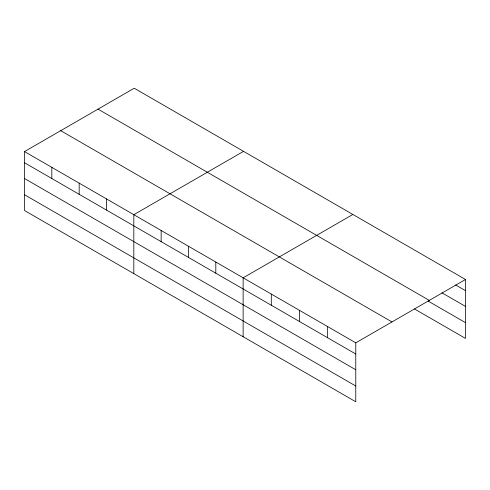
<?xml version="1.0" encoding="UTF-8"?>
<svg xmlns="http://www.w3.org/2000/svg" width="490" height="490" viewBox="0 0 490 490"><rect width="100%" height="100%" fill="white"/><g stroke="black" fill="none" stroke-linecap="round" stroke-linejoin="round"><path stroke-width="0.73" d="M355.777 369.766L355.777 342.841L24.5 151.582L24.5 210.51L355.777 401.769L355.777 369.766L24.5 178.507M414.424 308.933L465.5 338.418L465.5 279.49L134.223 88.231L24.5 151.582M243.548 151.343L133.819 214.694L133.819 273.628M352.867 214.461L243.138 277.812L243.138 336.74M355.777 342.841L465.5 279.49M455.676 284.984L465.5 290.656M441.925 292.806L465.5 306.415M98.018 109.135L429.289 300.394M428.174 301.105L465.5 322.659M60.711 130.677L391.982 321.936M24.5 162.747L355.777 354.007M24.5 194.75L355.777 386.01M327.614 326.579L327.614 337.745M299.457 310.323L299.457 321.489M271.301 294.067L271.301 305.233M215.808 262.034L215.808 273.2M188.479 246.256L188.479 257.415M161.149 230.471L161.149 241.637M106.489 198.916L106.489 210.081M79.16 183.138L79.16 194.303M51.83 167.36L51.83 178.525"/></g></svg>
